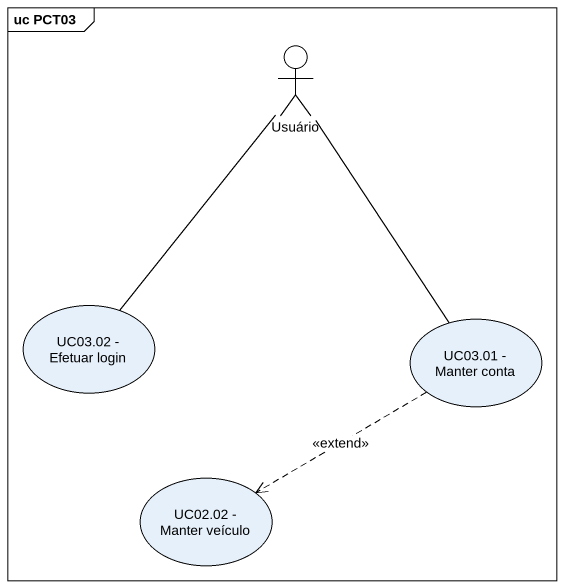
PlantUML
@startuml
mainframe uc PCT03
actor Usuário
usecase "UC03.02 - Efetuar login" as UC03_02_Efetuar_login
usecase "UC03.01 - Manter conta" as UC03_01_Manter_conta
usecase "UC02.02 - Manter veículo" as UC02_02_Manter_veículo
Usuário -- UC03_02_Efetuar_login
Usuário -- UC03_01_Manter_conta
UC03_01_Manter_conta .left.> UC02_02_Manter_veículo : <<extend>>
@enduml
